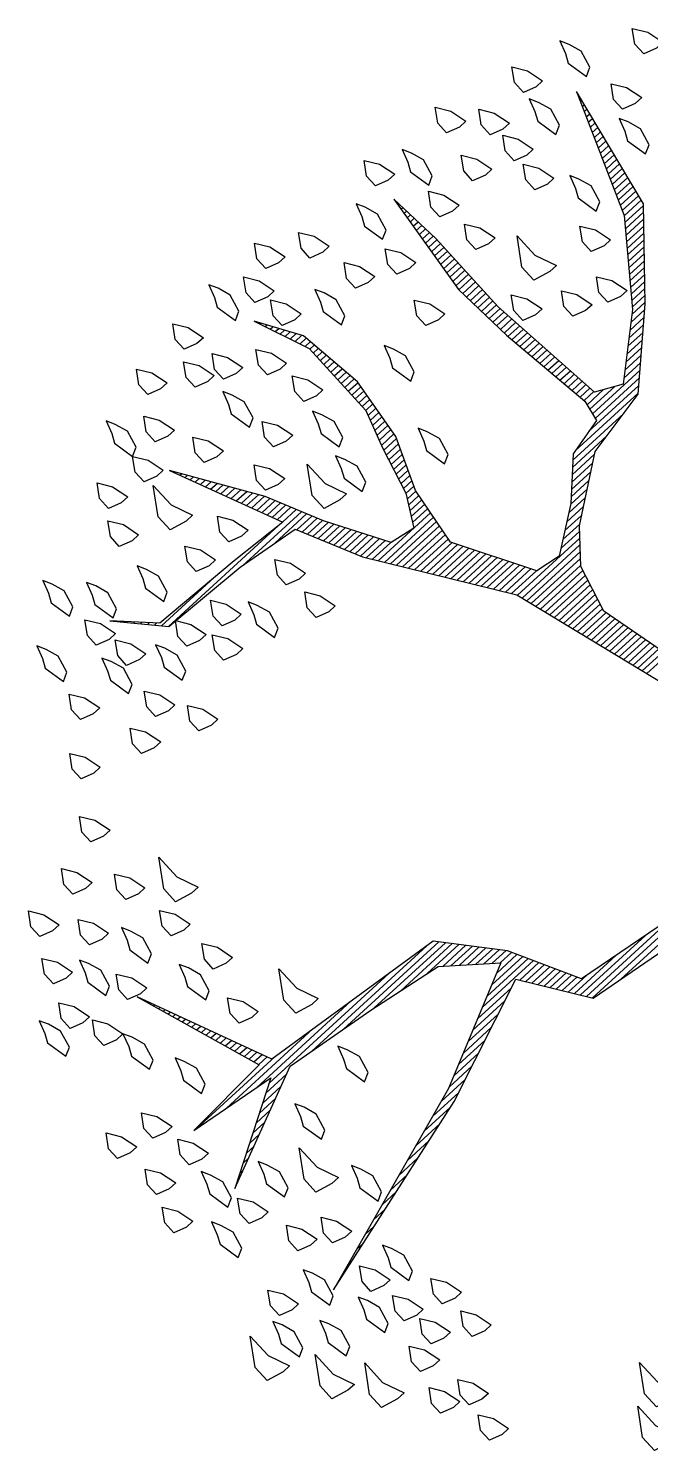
# Model space of a CAD drawing. Header units: metres. Extents: x 2 to 659295185, y -28 to 1124222152.
# Drawn here: x 655006.995 to 655008.298, y 1123152.188 to 1123155.167 of the extents above; entities that cross this region are included whole.
import ezdxf

# ---------------------------------------------------------------- set-up
doc = ezdxf.new("R2010")
doc.units = ezdxf.units.M
doc.header["$MEASUREMENT"] = 0
doc.layers.get('0').update_dxf_attribs({"linetype": 'CONTINUOUS'})
doc.layers.add('Arboles', color=3, linetype='CONTINUOUS')

# ---------------------------------------------------------------- blocks, each defined once
blk = doc.blocks.new('*X2402')
at = {"color": 0}
for p, q in [((17.5775, 17.92), (17.578, 17.92)), ((17.5814, 17.91), (17.584, 17.91)), ((17.5852, 17.9), (17.59, 17.9)), ((17.9321, 17.9), (17.9348, 17.9)), ((17.9333, 17.91), (17.9341, 17.91)), ((17.5891, 17.89), (17.596, 17.89)), ((17.5929, 17.88), (17.602, 17.88)), ((17.5967, 17.87), (17.608, 17.87)), ((17.9285, 17.87), (17.9371, 17.87)), ((17.9297, 17.88), (17.9364, 17.88)), ((17.9309, 17.89), (17.9356, 17.89)), ((17.6006, 17.86), (17.614, 17.86)), ((17.6044, 17.85), (17.62, 17.85)), ((17.9261, 17.85), (17.9387, 17.85)), ((17.9273, 17.86), (17.9379, 17.86)), ((17.2621, 17.82), (17.2622, 17.82)), ((17.6083, 17.84), (17.626, 17.84)), ((17.6121, 17.83), (17.6285, 17.83)), ((17.616, 17.82), (17.6298, 17.82)), ((17.9225, 17.82), (17.941, 17.82)), ((17.9237, 17.83), (17.9402, 17.83)), ((17.9249, 17.84), (17.9395, 17.84)), ((18.33, 17.82), (18.3316, 17.82)), ((17.2663, 17.81), (17.2685, 17.81)), ((17.2706, 17.8), (17.2748, 17.8)), ((17.2748, 17.79), (17.2811, 17.79)), ((17.6191, 17.81), (17.631, 17.81)), ((17.6191, 17.8), (17.6323, 17.8)), ((17.6191, 17.79), (17.6335, 17.79)), ((17.9189, 17.79), (17.9423, 17.79)), ((17.9201, 17.8), (17.9423, 17.8)), ((17.9213, 17.81), (17.9418, 17.81)), ((18.3182, 17.79), (18.3254, 17.79)), ((18.3221, 17.8), (18.3275, 17.8)), ((18.3261, 17.81), (18.3296, 17.81)), ((17.279, 17.78), (17.2874, 17.78)), ((17.2832, 17.77), (17.2937, 17.77)), ((17.2875, 17.76), (17.3001, 17.76)), ((17.6191, 17.78), (17.6348, 17.78)), ((17.6191, 17.77), (17.636, 17.77)), ((17.6191, 17.76), (17.6373, 17.76)), ((17.9153, 17.76), (17.9423, 17.76)), ((17.9165, 17.77), (17.9423, 17.77)), ((17.9177, 17.78), (17.9423, 17.78)), ((18.3064, 17.76), (18.3192, 17.76)), ((18.3104, 17.77), (18.3213, 17.77)), ((18.3143, 17.78), (18.3234, 17.78)), ((17.2917, 17.75), (17.3064, 17.75)), ((17.2959, 17.74), (17.3127, 17.74)), ((17.6191, 17.75), (17.6385, 17.75)), ((17.6191, 17.74), (17.6398, 17.74)), ((17.9129, 17.74), (17.9423, 17.74)), ((17.9141, 17.75), (17.9423, 17.75)), ((18.2986, 17.74), (18.3151, 17.74)), ((18.3025, 17.75), (18.3171, 17.75)), ((17.3002, 17.73), (17.319, 17.73)), ((17.3044, 17.72), (17.3253, 17.72)), ((17.3086, 17.71), (17.3316, 17.71)), ((17.6191, 17.73), (17.641, 17.73)), ((17.6191, 17.72), (17.6423, 17.72)), ((17.6191, 17.71), (17.6435, 17.71)), ((17.9093, 17.71), (17.9423, 17.71)), ((17.9105, 17.72), (17.9423, 17.72)), ((17.9117, 17.73), (17.9423, 17.73)), ((18.2868, 17.71), (18.3089, 17.71)), ((18.2907, 17.72), (18.3109, 17.72)), ((18.2946, 17.73), (18.313, 17.73)), ((16.9852, 17.68), (16.9856, 17.68)), ((17.3129, 17.7), (17.3379, 17.7)), ((17.3171, 17.69), (17.3443, 17.69)), ((17.3213, 17.68), (17.3506, 17.68)), ((17.6191, 17.7), (17.6445, 17.7)), ((17.6191, 17.69), (17.6431, 17.69)), ((17.6191, 17.68), (17.6418, 17.68)), ((17.9083, 17.7), (17.9423, 17.7)), ((17.909, 17.69), (17.9423, 17.69)), ((17.9097, 17.68), (17.9423, 17.68)), ((18.275, 17.68), (18.3027, 17.68)), ((18.2789, 17.69), (18.3047, 17.69)), ((18.2829, 17.7), (18.3068, 17.7)), ((16.9942, 17.67), (16.9956, 17.67)), ((17.0032, 17.66), (17.0056, 17.66)), ((17.0122, 17.65), (17.0156, 17.65)), ((17.3256, 17.67), (17.3569, 17.67)), ((17.3298, 17.66), (17.3632, 17.66)), ((17.334, 17.65), (17.368, 17.65)), ((17.619, 17.65), (17.6378, 17.65)), ((17.6191, 17.67), (17.6405, 17.67)), ((17.6191, 17.66), (17.6391, 17.66)), ((17.9103, 17.67), (17.9423, 17.67)), ((17.911, 17.66), (17.9423, 17.66)), ((17.9117, 17.65), (17.9423, 17.65)), ((18.2632, 17.65), (18.2965, 17.65)), ((18.2671, 17.66), (18.2985, 17.66)), ((18.2711, 17.67), (18.3006, 17.67)), ((17.0212, 17.64), (17.0256, 17.64)), ((17.0302, 17.63), (17.0356, 17.63)), ((17.3382, 17.64), (17.3727, 17.64)), ((17.3425, 17.63), (17.3773, 17.63)), ((17.6124, 17.63), (17.6351, 17.63)), ((17.6157, 17.64), (17.6365, 17.64)), ((17.9123, 17.64), (17.9423, 17.64)), ((17.913, 17.63), (17.9423, 17.63)), ((18.2554, 17.63), (18.2923, 17.63)), ((18.2593, 17.64), (18.2944, 17.64)), ((17.0392, 17.62), (17.0456, 17.62)), ((17.0482, 17.61), (17.1861, 17.61)), ((17.0572, 17.6), (17.3444, 17.6)), ((17.3467, 17.62), (17.3819, 17.62)), ((17.3509, 17.61), (17.3865, 17.61)), ((17.3552, 17.6), (17.3911, 17.6)), ((17.6024, 17.6), (17.6311, 17.6)), ((17.6057, 17.61), (17.6325, 17.61)), ((17.6091, 17.62), (17.6338, 17.62)), ((17.9137, 17.62), (17.9428, 17.62)), ((17.9143, 17.61), (17.9438, 17.61)), ((17.915, 17.6), (17.9448, 17.6)), ((18.2436, 17.6), (18.2861, 17.6)), ((18.2475, 17.61), (18.2882, 17.61)), ((18.2514, 17.62), (18.2903, 17.62)), ((17.2417, 17.59), (17.3957, 17.59)), ((17.3167, 17.58), (17.4003, 17.58)), ((17.3657, 17.57), (17.405, 17.57)), ((17.5926, 17.57), (17.6261, 17.57)), ((17.5957, 17.58), (17.6285, 17.58)), ((17.5991, 17.59), (17.6298, 17.59)), ((17.9157, 17.59), (17.9459, 17.59)), ((17.9163, 17.58), (17.9469, 17.58)), ((17.9172, 17.57), (17.9479, 17.57)), ((18.2241, 17.57), (18.2717, 17.57)), ((18.2317, 17.58), (18.2805, 17.58)), ((18.2394, 17.59), (18.284, 17.59)), ((17.3704, 17.56), (17.4096, 17.56)), ((17.3751, 17.55), (17.4142, 17.55)), ((17.3797, 17.54), (17.4197, 17.54)), ((17.5844, 17.54), (17.6136, 17.54)), ((17.5872, 17.55), (17.6178, 17.55)), ((17.5899, 17.56), (17.6219, 17.56)), ((17.9186, 17.56), (17.949, 17.56)), ((17.9199, 17.55), (17.95, 17.55)), ((17.9212, 17.54), (17.951, 17.54)), ((18.2011, 17.54), (18.2452, 17.54)), ((18.2088, 17.55), (18.254, 17.55)), ((18.2164, 17.56), (18.2628, 17.56)), ((17.3844, 17.53), (17.4254, 17.53)), ((17.3891, 17.52), (17.4311, 17.52)), ((17.579, 17.52), (17.6053, 17.52)), ((17.5817, 17.53), (17.6094, 17.53)), ((17.9225, 17.53), (17.9521, 17.53)), ((17.9238, 17.52), (17.9531, 17.52)), ((18.1858, 17.52), (18.2276, 17.52)), ((18.1935, 17.53), (18.2364, 17.53)), ((17.3937, 17.51), (17.4369, 17.51)), ((17.3984, 17.5), (17.4426, 17.5)), ((17.4031, 17.49), (17.4483, 17.49)), ((17.5708, 17.49), (17.5928, 17.49)), ((17.5735, 17.5), (17.5969, 17.5)), ((17.5762, 17.51), (17.6011, 17.51)), ((17.9251, 17.51), (17.9541, 17.51)), ((17.9264, 17.5), (17.9552, 17.5)), ((17.9277, 17.49), (17.9562, 17.49)), ((18.1629, 17.49), (18.2011, 17.49)), ((18.1706, 17.5), (18.2099, 17.5)), ((18.1782, 17.51), (18.2187, 17.51)), ((17.4077, 17.48), (17.454, 17.48)), ((17.4124, 17.47), (17.4597, 17.47)), ((17.4171, 17.46), (17.4654, 17.46)), ((17.5566, 17.46), (17.5834, 17.46)), ((17.5623, 17.47), (17.5849, 17.47)), ((17.568, 17.48), (17.5886, 17.48)), ((17.929, 17.48), (17.9572, 17.48)), ((17.9303, 17.47), (17.9583, 17.47)), ((17.9316, 17.46), (17.9593, 17.46)), ((18.14, 17.46), (18.1746, 17.46)), ((18.1476, 17.47), (18.1834, 17.47)), ((18.1553, 17.48), (18.1923, 17.48)), ((17.4217, 17.45), (17.4711, 17.45)), ((17.4276, 17.44), (17.4769, 17.44)), ((17.4343, 17.43), (17.4826, 17.43)), ((17.5394, 17.43), (17.5792, 17.43)), ((17.5452, 17.44), (17.5806, 17.44)), ((17.5509, 17.45), (17.582, 17.45)), ((17.9329, 17.45), (17.9604, 17.45)), ((17.9342, 17.44), (17.9614, 17.44)), ((17.9355, 17.43), (17.9624, 17.43)), ((18.1103, 17.43), (18.1467, 17.43)), ((18.1221, 17.44), (18.157, 17.44)), ((18.1323, 17.45), (18.1658, 17.45)), ((17.441, 17.42), (17.5777, 17.42)), ((17.4476, 17.41), (17.5763, 17.41)), ((17.9368, 17.42), (17.9635, 17.42)), ((17.9381, 17.41), (17.9645, 17.41)), ((18.0867, 17.41), (18.1253, 17.41)), ((18.0985, 17.42), (18.136, 17.42)), ((17.4543, 17.4), (17.5749, 17.4)), ((17.461, 17.39), (17.5734, 17.39)), ((17.4676, 17.38), (17.572, 17.38)), ((17.9394, 17.4), (17.9655, 17.4)), ((17.9407, 17.39), (17.9666, 17.39)), ((17.942, 17.38), (17.9676, 17.38)), ((18.0512, 17.38), (18.0931, 17.38)), ((18.063, 17.39), (18.1038, 17.39)), ((18.0748, 17.4), (18.1146, 17.4)), ((17.4743, 17.37), (17.5706, 17.37)), ((17.481, 17.36), (17.5692, 17.36)), ((17.4876, 17.35), (17.5695, 17.35)), ((17.9367, 17.35), (18.061, 17.35)), ((17.9387, 17.36), (18.004, 17.36)), ((17.9407, 17.37), (17.984, 17.37)), ((18.0276, 17.36), (18.0717, 17.36)), ((18.0394, 17.37), (18.0824, 17.37)), ((17.4943, 17.34), (17.5751, 17.34)), ((17.501, 17.33), (17.5807, 17.33)), ((17.5076, 17.32), (17.5862, 17.32)), ((17.8637, 17.32), (18.0288, 17.32)), ((17.9087, 17.33), (18.0396, 17.33)), ((17.9347, 17.34), (18.0503, 17.34)), ((17.5143, 17.31), (17.5918, 17.31)), ((17.521, 17.3), (17.5973, 17.3)), ((17.8387, 17.3), (17.9283, 17.3)), ((17.8487, 17.31), (17.9816, 17.31)), ((17.5276, 17.29), (17.6029, 17.29)), ((17.5343, 17.28), (17.6084, 17.28)), ((17.541, 17.27), (17.614, 17.27)), ((17.8087, 17.27), (17.859, 17.27)), ((17.8187, 17.28), (17.873, 17.28)), ((17.8287, 17.29), (17.887, 17.29)), ((17.5476, 17.26), (17.6195, 17.26)), ((17.5543, 17.25), (17.6251, 17.25)), ((17.561, 17.24), (17.6307, 17.24)), ((17.7741, 17.24), (17.817, 17.24)), ((17.7884, 17.25), (17.831, 17.25)), ((17.7987, 17.26), (17.845, 17.26)), ((17.5676, 17.23), (17.6362, 17.23)), ((17.5743, 17.22), (17.6418, 17.22)), ((17.7456, 17.22), (17.789, 17.22)), ((17.7599, 17.23), (17.803, 17.23)), ((17.581, 17.21), (17.6473, 17.21)), ((17.5876, 17.2), (17.6529, 17.2)), ((17.5939, 17.19), (17.7568, 17.19)), ((17.717, 17.2), (17.7653, 17.2)), ((17.7313, 17.21), (17.775, 17.21)), ((17.5968, 17.18), (17.7482, 17.18)), ((17.5998, 17.17), (17.7396, 17.17)), ((17.6027, 17.16), (17.731, 17.16)), ((17.6056, 17.15), (17.7225, 17.15)), ((17.6085, 17.14), (17.7189, 17.14)), ((17.6115, 17.13), (17.7161, 17.13)), ((16.5321, 17.11), (16.5325, 17.11)), ((17.6144, 17.12), (17.7134, 17.12)), ((17.6173, 17.11), (17.7107, 17.11)), ((16.5355, 17.1), (16.5367, 17.1)), ((16.5388, 17.09), (16.5409, 17.09)), ((16.5421, 17.08), (16.5451, 17.08)), ((17.6203, 17.1), (17.7079, 17.1)), ((17.6232, 17.09), (17.7052, 17.09)), ((17.6261, 17.08), (17.7025, 17.08)), ((16.5454, 17.07), (16.5493, 17.07)), ((16.5488, 17.06), (16.5535, 17.06)), ((16.5521, 17.05), (16.5577, 17.05)), ((17.629, 17.07), (17.6998, 17.07)), ((17.632, 17.06), (17.697, 17.06)), ((17.6349, 17.05), (17.6968, 17.05)), ((16.5554, 17.04), (16.5619, 17.04)), ((16.5588, 17.03), (16.566, 17.03)), ((16.5621, 17.02), (16.5702, 17.02)), ((17.6378, 17.04), (17.6992, 17.04)), ((17.6407, 17.03), (17.7015, 17.03)), ((17.6437, 17.02), (17.7039, 17.02)), ((16.5654, 17.01), (16.5744, 17.01)), ((16.5688, 17), (16.5786, 17)), ((17.6466, 17.01), (17.7062, 17.01)), ((17.6495, 17), (17.7086, 17)), ((16.5721, 16.99), (16.5828, 16.99)), ((16.5754, 16.98), (16.587, 16.98)), ((16.5788, 16.97), (16.5912, 16.97)), ((17.6524, 16.99), (17.7109, 16.99)), ((17.6554, 16.98), (17.7133, 16.98)), ((17.6583, 16.97), (17.7156, 16.97)), ((16.5821, 16.96), (16.5954, 16.96)), ((16.5854, 16.95), (16.5996, 16.95)), ((16.5888, 16.94), (16.6038, 16.94)), ((17.6612, 16.96), (17.718, 16.96)), ((17.6642, 16.95), (17.7204, 16.95)), ((17.6671, 16.94), (17.7227, 16.94)), ((16.5921, 16.93), (16.608, 16.93)), ((16.5954, 16.92), (16.6122, 16.92)), ((16.5988, 16.91), (16.6164, 16.91)), ((17.67, 16.93), (17.7251, 16.93)), ((17.6729, 16.92), (17.7274, 16.92)), ((17.6759, 16.91), (17.7298, 16.91)), ((16.6021, 16.9), (16.6206, 16.9)), ((16.6054, 16.89), (16.6248, 16.89)), ((16.6088, 16.88), (16.629, 16.88)), ((16.6121, 16.87), (16.6331, 16.87)), ((16.6154, 16.86), (16.6373, 16.86)), ((16.443, 16.85), (16.6488, 16.85)), ((16.513, 16.84), (16.7388, 16.84)), ((16.583, 16.83), (16.8288, 16.83)), ((16.5708, 16.8), (16.6189, 16.8)), ((16.5885, 16.81), (16.6422, 16.81)), ((16.6062, 16.82), (16.9188, 16.82)), ((16.7083, 16.81), (17.0088, 16.81)), ((16.7816, 16.8), (17.0309, 16.8)), ((16.5355, 16.78), (16.5722, 16.78)), ((16.5531, 16.79), (16.5956, 16.79)), ((16.8532, 16.79), (17.0394, 16.79)), ((16.9132, 16.78), (17.0478, 16.78)), ((16.4824, 16.75), (16.5022, 16.75)), ((16.5001, 16.76), (16.5256, 16.76)), ((16.5178, 16.77), (16.5489, 16.77)), ((16.9732, 16.77), (17.0563, 16.77)), ((17.0054, 16.76), (17.0647, 16.76)), ((17.0177, 16.75), (17.0732, 16.75)), ((16.4293, 16.72), (16.4322, 16.72)), ((16.447, 16.73), (16.4556, 16.73)), ((16.4647, 16.74), (16.4789, 16.74)), ((17.0299, 16.74), (17.0817, 16.74)), ((17.0421, 16.73), (17.0901, 16.73)), ((17.0543, 16.72), (17.0986, 16.72)), ((17.0665, 16.71), (17.1071, 16.71)), ((17.0788, 16.7), (17.1155, 16.7)), ((17.091, 16.69), (17.1213, 16.69)), ((17.0504, 16.67), (17.1313, 16.67)), ((17.0719, 16.68), (17.1263, 16.68)), ((16.9858, 16.64), (17.0741, 16.64)), ((17.0073, 16.65), (17.1413, 16.65)), ((17.0288, 16.66), (17.1363, 16.66)), ((17.0964, 16.64), (17.1463, 16.64)), ((16.9211, 16.61), (16.995, 16.61)), ((16.9427, 16.62), (17.0214, 16.62)), ((16.9642, 16.63), (17.0477, 16.63)), ((17.1031, 16.63), (17.1513, 16.63)), ((17.1097, 16.62), (17.1563, 16.62)), ((17.1164, 16.61), (17.1613, 16.61)), ((16.8781, 16.59), (16.9423, 16.59)), ((16.8996, 16.6), (16.9686, 16.6)), ((17.1231, 16.6), (17.1663, 16.6)), ((17.1297, 16.59), (17.1713, 16.59)), ((16.7953, 16.56), (16.8632, 16.56)), ((16.8265, 16.57), (16.8895, 16.57)), ((16.8565, 16.58), (16.9159, 16.58)), ((17.1364, 16.58), (17.1763, 16.58)), ((17.1431, 16.57), (17.1813, 16.57)), ((17.1497, 16.56), (17.1971, 16.56)), ((16.7015, 16.53), (16.7578, 16.53)), ((16.7328, 16.54), (16.7955, 16.54)), ((16.764, 16.55), (16.8332, 16.55)), ((17.1564, 16.55), (17.2651, 16.55)), ((17.163, 16.54), (17.3331, 16.54)), ((17.1697, 16.53), (17.401, 16.53)), ((16.6078, 16.5), (16.6447, 16.5)), ((16.639, 16.51), (16.6824, 16.51)), ((16.6703, 16.52), (16.7201, 16.52)), ((17.1764, 16.52), (17.469, 16.52)), ((17.2412, 16.51), (17.7938, 16.51)), ((16.5453, 16.48), (16.5693, 16.48)), ((16.5765, 16.49), (16.607, 16.49)), ((16.4515, 16.45), (16.4563, 16.45)), ((16.4828, 16.46), (16.494, 16.46)), ((16.514, 16.47), (16.5317, 16.47))]:
    blk.add_line(p, q, dxfattribs=at)
blk = doc.blocks.new('ARBUSTO6')
at = {"layer": 'Arboles'}
for points in [[(-0.2769, 1.4579), (-0.3024, 1.4664), (-0.3024, 1.492), (-0.2854, 1.5175), (-0.2684, 1.492), (-0.2599, 1.4579)], [(-0.1919, 1.5005), (-0.2004, 1.4834), (-0.1919, 1.4409), (-0.1748, 1.4494), (-0.1663, 1.4834), (-0.1748, 1.509), (-0.1833, 1.526)], [(-0.0558, 1.4664), (-0.0813, 1.4749), (-0.0813, 1.5005), (-0.0643, 1.526), (-0.0473, 1.5005), (-0.0388, 1.4664)], [(-0.3874, 1.4409), (-0.413, 1.4494), (-0.413, 1.4749), (-0.3959, 1.5005), (-0.3789, 1.4749), (-0.3704, 1.4409)], [(-0.1153, 1.4324), (-0.1408, 1.4409), (-0.1408, 1.4664), (-0.1238, 1.492), (-0.1068, 1.4664), (-0.0983, 1.4324)], [(0.0207, 1.4239), (-0.0048, 1.4324), (-0.0048, 1.4579), (0.0122, 1.4834), (0.0293, 1.4579), (0.0378, 1.4239)], [(0.2078, 1.4409), (0.1823, 1.4494), (0.1823, 1.4749), (0.1993, 1.5005), (0.2163, 1.4749), (0.2248, 1.4409)], [(0.3779, 1.4239), (0.3524, 1.4324), (0.3524, 1.4579), (0.3694, 1.4834), (0.3864, 1.4579), (0.3949, 1.4239)], [(-0.515, 1.4409), (-0.5235, 1.4239), (-0.515, 1.3814), (-0.498, 1.3899), (-0.4895, 1.4239), (-0.498, 1.4494), (-0.5065, 1.4664)], [(0.2589, 1.4409), (0.2504, 1.4239), (0.2589, 1.3814), (0.2759, 1.3899), (0.2844, 1.4239), (0.2759, 1.4494), (0.2674, 1.4664)], [(-0.3109, 1.3899), (-0.3364, 1.3984), (-0.3364, 1.4239), (-0.3194, 1.4494), (-0.3024, 1.4239), (-0.2939, 1.3899)], [(0.1228, 1.4239), (0.1143, 1.4069), (0.1228, 1.3644), (0.1398, 1.3729), (0.1483, 1.4069), (0.1398, 1.4324), (0.1313, 1.4494)], [(0.5395, 1.3814), (0.514, 1.3899), (0.514, 1.4154), (0.531, 1.4409), (0.548, 1.4154), (0.5565, 1.3814)], [(-0.4385, 1.3644), (-0.464, 1.3729), (-0.464, 1.3984), (-0.447, 1.4239), (-0.43, 1.3984), (-0.4215, 1.3644)], [(-0.2599, 1.3644), (-0.2854, 1.3729), (-0.2854, 1.3984), (-0.2684, 1.4239), (-0.2514, 1.3984), (-0.2429, 1.3644)], [(-0.1068, 1.3644), (-0.1323, 1.3729), (-0.1323, 1.3984), (-0.1153, 1.4239), (-0.0983, 1.3984), (-0.0898, 1.3644)], [(0.4374, 1.3644), (0.4119, 1.3729), (0.4119, 1.3984), (0.4289, 1.4239), (0.4459, 1.3984), (0.4544, 1.3644)], [(0.6245, 1.3899), (0.616, 1.3729), (0.6245, 1.3304), (0.6415, 1.3389), (0.65, 1.3729), (0.6415, 1.3984), (0.633, 1.4154)], [(-0.5915, 1.3304), (-0.617, 1.3389), (-0.617, 1.3644), (-0.6, 1.3899), (-0.583, 1.3644), (-0.5745, 1.3304)], [(-0.5065, 1.3219), (-0.532, 1.3304), (-0.532, 1.3559), (-0.515, 1.3814), (-0.498, 1.3559), (-0.4895, 1.3219)], [(-0.1919, 1.3134), (-0.2174, 1.3219), (-0.2174, 1.3474), (-0.2004, 1.3729), (-0.1833, 1.3474), (-0.1748, 1.3134)], [(-0.0473, 1.3559), (-0.0558, 1.3389), (-0.0473, 1.2964), (-0.0303, 1.3049), (-0.0218, 1.3389), (-0.0303, 1.3644), (-0.0388, 1.3814)], [(0.0463, 1.3219), (0.0207, 1.3304), (0.0207, 1.3559), (0.0378, 1.3814), (0.0548, 1.3559), (0.0633, 1.3219)], [(0.2589, 1.3134), (0.2333, 1.3219), (0.2333, 1.3474), (0.2504, 1.3729), (0.2674, 1.3474), (0.2759, 1.3134)], [(0.3524, 1.3219), (0.3269, 1.3304), (0.3269, 1.3559), (0.3439, 1.3814), (0.3609, 1.3559), (0.3694, 1.3219)], [(0.5055, 1.3474), (0.497, 1.3304), (0.5055, 1.2879), (0.5225, 1.2964), (0.531, 1.3304), (0.5225, 1.3559), (0.514, 1.3729)], [(-0.3109, 1.3304), (-0.3194, 1.3134), (-0.3109, 1.2708), (-0.2939, 1.2793), (-0.2854, 1.3134), (-0.2939, 1.3389), (-0.3024, 1.3559)], [(0.1228, 1.2879), (0.0973, 1.2964), (0.0973, 1.3219), (0.1143, 1.3474), (0.1313, 1.3219), (0.1398, 1.2879)], [(0.4374, 1.2964), (0.4119, 1.3049), (0.4119, 1.3304), (0.4289, 1.3559), (0.4459, 1.3304), (0.4544, 1.2964)], [(-0.8126, 1.2964), (-0.8211, 1.2793), (-0.8126, 1.2368), (-0.7956, 1.2453), (-0.7871, 1.2793), (-0.7956, 1.3049), (-0.8041, 1.3219)], [(-0.6256, 1.2623), (-0.6511, 1.2708), (-0.6511, 1.2964), (-0.6341, 1.3219), (-0.617, 1.2964), (-0.6085, 1.2623)], [(-0.3959, 1.2708), (-0.4215, 1.2793), (-0.4215, 1.3049), (-0.4044, 1.3304), (-0.3874, 1.3049), (-0.3789, 1.2708)], [(0.7606, 1.2793), (0.7351, 1.2879), (0.7351, 1.3134), (0.7521, 1.3389), (0.7691, 1.3134), (0.7776, 1.2793)], [(-0.5235, 1.2198), (-0.5575, 1.2283), (-0.5575, 1.2623), (-0.5235, 1.3134), (-0.5235, 1.2623), (-0.5065, 1.2198)], [(-0.7531, 1.2368), (-0.7616, 1.2198), (-0.7531, 1.1773), (-0.7361, 1.1858), (-0.7276, 1.2198), (-0.7361, 1.2453), (-0.7446, 1.2623)], [(-0.2769, 1.2028), (-0.3024, 1.2113), (-0.3024, 1.2368), (-0.2854, 1.2623), (-0.2684, 1.2368), (-0.2599, 1.2028)], [(-0.1748, 1.2283), (-0.2004, 1.2368), (-0.2004, 1.2623), (-0.1833, 1.2879), (-0.1663, 1.2623), (-0.1578, 1.2283)], [(0.2674, 1.2198), (0.2418, 1.2283), (0.2418, 1.2538), (0.2589, 1.2793), (0.2759, 1.2538), (0.2844, 1.2198)], [(0.4289, 1.2283), (0.4034, 1.2368), (0.4034, 1.2623), (0.4204, 1.2879), (0.4374, 1.2623), (0.4459, 1.2283)], [(0.6585, 1.2283), (0.633, 1.2368), (0.633, 1.2623), (0.65, 1.2879), (0.667, 1.2623), (0.6755, 1.2283)], [(-0.9062, 1.2113), (-0.9147, 1.1943), (-0.9062, 1.1518), (-0.8892, 1.1603), (-0.8807, 1.1943), (-0.8892, 1.2198), (-0.8977, 1.2368)], [(0.0973, 1.1773), (0.0718, 1.1858), (0.0718, 1.2113), (0.0888, 1.2368), (0.1058, 1.2113), (0.1143, 1.1773)], [(-0.7871, 1.1518), (-0.8126, 1.1603), (-0.8126, 1.1858), (-0.7956, 1.2113), (-0.7786, 1.1858), (-0.7701, 1.1518)], [(-0.6596, 1.1943), (-0.6681, 1.1773), (-0.6596, 1.1348), (-0.6426, 1.1433), (-0.6341, 1.1773), (-0.6426, 1.2028), (-0.6511, 1.2198)], [(-0.3449, 1.1518), (-0.3704, 1.1603), (-0.3704, 1.1858), (-0.3534, 1.2113), (-0.3364, 1.1858), (-0.3279, 1.1518)], [(-0.2089, 1.1858), (-0.2174, 1.1688), (-0.2089, 1.1263), (-0.1919, 1.1348), (-0.1833, 1.1688), (-0.1919, 1.1943), (-0.2004, 1.2113)], [(-0.0218, 1.1858), (-0.0303, 1.1688), (-0.0218, 1.1263), (-0.0048, 1.1348), (0.0037, 1.1688), (-0.0048, 1.1943), (-0.0133, 1.2113)], [(0.463, 1.1858), (0.4544, 1.1688), (0.463, 1.1263), (0.48, 1.1348), (0.4885, 1.1688), (0.48, 1.1943), (0.4715, 1.2113)], [(0.6075, 1.2028), (0.599, 1.1858), (0.6075, 1.1433), (0.6245, 1.1518), (0.633, 1.1858), (0.6245, 1.2113), (0.616, 1.2283)], [(-0.549, 1.1263), (-0.5745, 1.1348), (-0.5745, 1.1603), (-0.5575, 1.1858), (-0.5405, 1.1603), (-0.532, 1.1263)], [(-0.464, 1.1263), (-0.4895, 1.1348), (-0.4895, 1.1603), (-0.4725, 1.1858), (-0.4555, 1.1603), (-0.447, 1.1263)], [(0.3184, 1.1008), (0.2844, 1.1093), (0.2844, 1.1433), (0.3184, 1.1943), (0.3184, 1.1433), (0.3354, 1.1008)], [(-0.9062, 1.0667), (-0.9317, 1.0753), (-0.9317, 1.1008), (-0.9147, 1.1263), (-0.8977, 1.1008), (-0.8892, 1.0667)], [(-0.8296, 1.1093), (-0.8381, 1.0923), (-0.8296, 1.0497), (-0.8126, 1.0582), (-0.8041, 1.0923), (-0.8126, 1.1178), (-0.8211, 1.1348)], [(-0.7701, 1.0838), (-0.7956, 1.0923), (-0.7956, 1.1178), (-0.7786, 1.1433), (-0.7616, 1.1178), (-0.7531, 1.0838)], [(-0.2769, 1.0497), (-0.3109, 1.0582), (-0.3109, 1.0923), (-0.2769, 1.1433), (-0.2769, 1.0923), (-0.2599, 1.0497)], [(0.4289, 1.0667), (0.4034, 1.0753), (0.4034, 1.1008), (0.4204, 1.1263), (0.4374, 1.1008), (0.4459, 1.0667)], [(-0.2344, 1.0923), (-0.2429, 1.0753), (-0.2344, 1.0327), (-0.2174, 1.0412), (-0.2089, 1.0753), (-0.2174, 1.1008), (-0.2259, 1.1178)], [(0.2418, 1.0582), (0.2163, 1.0667), (0.2163, 1.0923), (0.2333, 1.1178), (0.2504, 1.0923), (0.2589, 1.0582)], [(-0.7361, 1.0582), (-0.7446, 1.0412), (-0.7361, 0.9987), (-0.7191, 1.0072), (-0.7106, 1.0412), (-0.7191, 1.0667), (-0.7276, 1.0838)], [(-0.6596, 1.0327), (-0.6851, 1.0412), (-0.6851, 1.0667), (-0.6681, 1.0923), (-0.6511, 1.0667), (-0.6426, 1.0327)], [(-0.583, 1.0157), (-0.6085, 1.0242), (-0.6085, 1.0497), (-0.5915, 1.0753), (-0.5745, 1.0497), (-0.566, 1.0157)], [(-0.4385, 0.9902), (-0.464, 0.9987), (-0.464, 1.0242), (-0.447, 1.0497), (-0.43, 1.0242), (-0.4215, 0.9902)], [(-0.0813, 1.0242), (-0.0898, 1.0072), (-0.0813, 0.9647), (-0.0643, 0.9732), (-0.0558, 1.0072), (-0.0643, 1.0327), (-0.0728, 1.0497)], [(0.3184, 0.9987), (0.2929, 1.0072), (0.2929, 1.0327), (0.3099, 1.0582), (0.3269, 1.0327), (0.3354, 0.9987)], [(-0.9827, 0.9817), (-1.0082, 0.9902), (-1.0082, 1.0157), (-0.9912, 1.0412), (-0.9742, 1.0157), (-0.9657, 0.9817)], [(-0.7956, 0.9732), (-0.8211, 0.9817), (-0.8211, 1.0072), (-0.8041, 1.0327), (-0.7871, 1.0072), (-0.7786, 0.9732)], [(-0.6256, 0.9647), (-0.6511, 0.9732), (-0.6511, 0.9987), (-0.6341, 1.0242), (-0.617, 0.9987), (-0.6085, 0.9647)], [(-0.549, 0.9987), (-0.5575, 0.9817), (-0.549, 0.9392), (-0.532, 0.9477), (-0.5235, 0.9817), (-0.532, 1.0072), (-0.5405, 1.0242)], [(0.3864, 0.9732), (0.3609, 0.9817), (0.3609, 1.0072), (0.3779, 1.0327), (0.3949, 1.0072), (0.4034, 0.9732)], [(-0.8637, 0.9392), (-0.8892, 0.9477), (-0.8892, 0.9732), (-0.8722, 0.9987), (-0.8552, 0.9732), (-0.8467, 0.9392)], [(-0.4385, 0.9052), (-0.464, 0.9137), (-0.464, 0.9392), (-0.447, 0.9647), (-0.43, 0.9392), (-0.4215, 0.9052)], [(-1.0507, 0.8797), (-1.0763, 0.8882), (-1.0763, 0.9137), (-1.0593, 0.9392), (-1.0422, 0.9137), (-1.0337, 0.8797)], [(-0.7531, 0.8967), (-0.7786, 0.9052), (-0.7786, 0.9307), (-0.7616, 0.9562), (-0.7446, 0.9307), (-0.7361, 0.8967)], [(-1.1443, 0.8286), (-1.1698, 0.8371), (-1.1698, 0.8626), (-1.1528, 0.8882), (-1.1358, 0.8626), (-1.1273, 0.8286)], [(-1.2463, 0.8116), (-1.2718, 0.8201), (-1.2718, 0.8456), (-1.2548, 0.8712), (-1.2378, 0.8456), (-1.2293, 0.8116)], [(-1.0763, 0.7521), (-1.1018, 0.7606), (-1.1018, 0.7861), (-1.0848, 0.8116), (-1.0678, 0.7861), (-1.0593, 0.7521)], [(-1.2889, 0.7266), (-1.3144, 0.7351), (-1.3144, 0.7606), (-1.2974, 0.7861), (-1.2804, 0.7606), (-1.2718, 0.7266)], [(-1.1868, 0.7351), (-1.2123, 0.7436), (-1.2123, 0.7691), (-1.1953, 0.7946), (-1.1783, 0.7691), (-1.1698, 0.7351)], [(-0.9997, 0.6841), (-1.0337, 0.6926), (-1.0337, 0.7266), (-0.9997, 0.7776), (-0.9997, 0.7266), (-0.9827, 0.6841)], [(-1.2548, 0.7096), (-1.2633, 0.6926), (-1.2548, 0.65), (-1.2378, 0.6586), (-1.2293, 0.6926), (-1.2378, 0.7181), (-1.2463, 0.7351)], [(-1.1528, 0.7011), (-1.1613, 0.6841), (-1.1528, 0.6415), (-1.1358, 0.65), (-1.1273, 0.6841), (-1.1358, 0.7096), (-1.1443, 0.7266)], [(-1.3909, 0.6756), (-1.3994, 0.6586), (-1.3909, 0.616), (-1.3739, 0.6245), (-1.3654, 0.6586), (-1.3739, 0.6841), (-1.3824, 0.7011)], [(-1.3229, 0.6415), (-1.3484, 0.65), (-1.3484, 0.6756), (-1.3314, 0.7011), (-1.3144, 0.6756), (-1.3059, 0.6415)], [(-1.0593, 0.6415), (-1.0848, 0.65), (-1.0848, 0.6756), (-1.0678, 0.7011), (-1.0507, 0.6756), (-1.0422, 0.6415)], [(-1.2038, 0.6075), (-1.2293, 0.616), (-1.2293, 0.6415), (-1.2123, 0.6671), (-1.1953, 0.6415), (-1.1868, 0.6075)], [(-1.2974, 0.5735), (-1.3229, 0.582), (-1.3229, 0.6075), (-1.3059, 0.633), (-1.2889, 0.6075), (-1.2804, 0.5735)], [(-1.1188, 0.5735), (-1.1273, 0.5565), (-1.1188, 0.514), (-1.1018, 0.5225), (-1.0933, 0.5565), (-1.1018, 0.582), (-1.1103, 0.599)], [(-1.0422, 0.5395), (-1.0678, 0.548), (-1.0678, 0.5735), (-1.0507, 0.599), (-1.0337, 0.5735), (-1.0252, 0.5395)], [(-1.2889, 0.548), (-1.2974, 0.531), (-1.2889, 0.4885), (-1.2718, 0.497), (-1.2633, 0.531), (-1.2718, 0.5565), (-1.2804, 0.5735)], [(-1.2463, 0.4459), (-1.2548, 0.4289), (-1.2463, 0.3864), (-1.2293, 0.3949), (-1.2208, 0.4289), (-1.2293, 0.4545), (-1.2378, 0.4715)], [(-1.0763, 0.4289), (-1.1018, 0.4374), (-1.1018, 0.463), (-1.0848, 0.4885), (-1.0678, 0.463), (-1.0593, 0.4289)], [(-1.4249, 0.3949), (-1.4504, 0.4034), (-1.4504, 0.4289), (-1.4334, 0.4545), (-1.4164, 0.4289), (-1.4079, 0.3949)], [(-0.9742, 0.3694), (-1.0082, 0.3779), (-1.0082, 0.4119), (-0.9742, 0.463), (-0.9742, 0.4119), (-0.9572, 0.3694)], [(-1.3484, 0.3779), (-1.3739, 0.3864), (-1.3739, 0.4119), (-1.3569, 0.4374), (-1.3399, 0.4119), (-1.3314, 0.3779)], [(-1.4164, 0.2929), (-1.4419, 0.3014), (-1.4419, 0.3269), (-1.4249, 0.3524), (-1.4079, 0.3269), (-1.3994, 0.2929)], [(-1.3314, 0.2929), (-1.3569, 0.3014), (-1.3569, 0.3269), (-1.3399, 0.3524), (-1.3229, 0.3269), (-1.3144, 0.2929)], [(-1.4419, 0.2163), (-1.4674, 0.2248), (-1.4674, 0.2504), (-1.4504, 0.2759), (-1.4334, 0.2504), (-1.4249, 0.2163)], [(-1.3569, 0.2504), (-1.3654, 0.2333), (-1.3569, 0.1908), (-1.3399, 0.1993), (-1.3314, 0.2333), (-1.3399, 0.2589), (-1.3484, 0.2759)], [(-0.9997, 0.2504), (-1.0082, 0.2333), (-0.9997, 0.1908), (-0.9827, 0.1993), (-0.9742, 0.2333), (-0.9827, 0.2589), (-0.9912, 0.2759)], [(-1.1358, 0.2248), (-1.1443, 0.2078), (-1.1358, 0.1653), (-1.1188, 0.1738), (-1.1103, 0.2078), (-1.1188, 0.2333), (-1.1273, 0.2504)], [(-1.2633, 0.1908), (-1.2718, 0.1738), (-1.2633, 0.1313), (-1.2463, 0.1398), (-1.2378, 0.1738), (-1.2463, 0.1993), (-1.2548, 0.2163)], [(-1.4079, 0.1653), (-1.4164, 0.1483), (-1.4079, 0.1058), (-1.3909, 0.1143), (-1.3824, 0.1483), (-1.3909, 0.1738), (-1.3994, 0.1908)], [(-1.3229, 0.1313), (-1.3484, 0.1398), (-1.3484, 0.1653), (-1.3314, 0.1908), (-1.3144, 0.1653), (-1.3059, 0.1313)], [(-1.1783, 0.0888), (-1.2123, 0.0973), (-1.2123, 0.1313), (-1.1783, 0.1823), (-1.1783, 0.1313), (-1.1613, 0.0888)], [(-1.2889, 0.0292), (-1.3144, 0.0378), (-1.3144, 0.0633), (-1.2974, 0.0888), (-1.2804, 0.0633), (-1.2718, 0.0292)], [(-1.1358, 0.0633), (-1.1443, 0.0463), (-1.1358, 0.0037), (-1.1188, 0.0122), (-1.1103, 0.0463), (-1.1188, 0.0718), (-1.1273, 0.0888)], [(-1.2293, -0.0048), (-1.2548, 0.0037), (-1.2548, 0.0292), (-1.2378, 0.0548), (-1.2208, 0.0292), (-1.2123, -0.0048)], [(-1.3994, -0.0388), (-1.4249, -0.0303), (-1.4249, -0.0048), (-1.4079, 0.0207), (-1.3909, -0.0048), (-1.3824, -0.0388)], [(-1.3399, -0.0218), (-1.3484, -0.0388), (-1.3399, -0.0813), (-1.3229, -0.0728), (-1.3144, -0.0388), (-1.3229, -0.0133), (-1.3314, 0.0037)], [(-1.493, -0.1153), (-1.527, -0.1068), (-1.527, -0.0728), (-1.493, -0.0218), (-1.493, -0.0728), (-1.4759, -0.1153)], [(-1.4504, -0.0558), (-1.4589, -0.0728), (-1.4504, -0.1153), (-1.4334, -0.1068), (-1.4249, -0.0728), (-1.4334, -0.0473), (-1.4419, -0.0303)], [(-1.2378, -0.1238), (-1.2633, -0.1153), (-1.2633, -0.0898), (-1.2463, -0.0643), (-1.2293, -0.0898), (-1.2208, -0.1238)], [(-1.1953, -0.0898), (-1.2038, -0.1068), (-1.1953, -0.1493), (-1.1783, -0.1408), (-1.1698, -0.1068), (-1.1783, -0.0813), (-1.1868, -0.0643)], [(-1.3824, -0.1153), (-1.3909, -0.1323), (-1.3824, -0.1748), (-1.3654, -0.1663), (-1.3569, -0.1323), (-1.3654, -0.1068), (-1.3739, -0.0898)], [(-1.2974, -0.1323), (-1.3059, -0.1493), (-1.2974, -0.1919), (-1.2804, -0.1834), (-1.2718, -0.1493), (-1.2804, -0.1238), (-1.2889, -0.1068)], [(-1.4249, -0.2259), (-1.4589, -0.2174), (-1.4589, -0.1834), (-1.4249, -0.1323), (-1.4249, -0.1834), (-1.4079, -0.2259)], [(-1.2293, -0.2089), (-1.2548, -0.2004), (-1.2548, -0.1748), (-1.2378, -0.1493), (-1.2208, -0.1748), (-1.2123, -0.2089)], [(-1.1528, -0.2344), (-1.1783, -0.2259), (-1.1783, -0.2004), (-1.1613, -0.1748), (-1.1443, -0.2004), (-1.1358, -0.2344)], [(-1.3654, -0.3024), (-1.3994, -0.2939), (-1.3994, -0.2599), (-1.3654, -0.2089), (-1.3654, -0.2599), (-1.3484, -0.3024)], [(-1.2208, -0.2769), (-1.2463, -0.2684), (-1.2463, -0.2429), (-1.2293, -0.2174), (-1.2123, -0.2429), (-1.2038, -0.2769)], [(-1.2718, -0.3024), (-1.2974, -0.2939), (-1.2974, -0.2684), (-1.2804, -0.2429), (-1.2633, -0.2684), (-1.2548, -0.3024)], [(-1.1528, -0.3194), (-1.1783, -0.3109), (-1.1783, -0.2854), (-1.1613, -0.2599), (-1.1443, -0.2854), (-1.1358, -0.3194)], [(-1.2974, -0.3875), (-1.3229, -0.3789), (-1.3229, -0.3534), (-1.3059, -0.3279), (-1.2889, -0.3534), (-1.2804, -0.3875)], [(-1.2463, -0.413), (-1.2718, -0.4045), (-1.2718, -0.3789), (-1.2548, -0.3534), (-1.2378, -0.3789), (-1.2293, -0.413)], [(-1.2633, -0.4895), (-1.2889, -0.481), (-1.2889, -0.4555), (-1.2718, -0.43), (-1.2548, -0.4555), (-1.2463, -0.4895)], [(-0.9742, -0.6596), (-1.0082, -0.6511), (-1.0082, -0.6171), (-0.9742, -0.566), (-0.9742, -0.6171), (-0.9572, -0.6596)], [(-1.0337, -0.7191), (-1.0678, -0.7106), (-1.0678, -0.6766), (-1.0337, -0.6256), (-1.0337, -0.6766), (-1.0167, -0.7191)]]:
    blk.add_lwpolyline(points, close=True, dxfattribs=at)
at = {"layer": 'Arboles', "color": 7}
for points in [[(-0.2684, 0.0122), (-0.5575, 0.0548), (-0.6256, 0.1908), (-0.7191, 0.3014), (-1.1018, 0.3439), (-1.2123, 0.6075), (-1.1273, 0.3524), (-1.3059, 0.3439), (-1.1273, 0.3184), (-1.3229, 0.2078), (-1.0848, 0.3099), (-0.8977, 0.2844), (-0.7446, 0.2589), (-0.6511, 0.1823), (-0.8892, 0.0718), (-1.3144, -0.0643), (-0.8977, 0.0463), (-0.6511, 0.1398), (-0.566, 0.0122), (-0.2684, -0.0303)], [(-0.0133, 0.4034), (-0.0473, 0.548), (-0.0218, 0.6415), (0.0293, 0.7011), (0.1483, 0.7861), (0.2844, 0.8116), (0.4119, 0.9307), (0.5395, 1.0753), (0.5905, 1.3219), (0.497, 1.0838), (0.3864, 0.9392), (0.2759, 0.8456), (0.2248, 0.8712), (0.1993, 1.1178), (0.1993, 1.2964), (0.1908, 1.4069), (0.1653, 1.1943), (0.1738, 1.0667), (0.1993, 0.8712), (0.1908, 0.8286), (0.1143, 0.8116), (0.0463, 0.7436), (-0.0388, 0.6841), (-0.0898, 0.6926), (-0.1748, 0.8456), (-0.1578, 0.9647), (-0.1153, 1.0667), (-0.0983, 1.1943), (-0.1153, 1.3304), (-0.1663, 1.4154), (-0.1238, 1.3049), (-0.1238, 1.1433), (-0.1493, 1.0667), (-0.1748, 0.9732), (-0.2089, 0.9137), (-0.2599, 0.9222), (-0.3279, 1.0412), (-0.3789, 1.1518), (-0.481, 1.3134), (-0.3874, 1.0923), (-0.5065, 1.1008), (-0.6936, 1.1093), (-0.7616, 1.1773), (-0.6851, 1.0923), (-0.5065, 1.0838), (-0.3789, 1.0667), (-0.3194, 0.9392), (-0.1493, 0.6841), (-0.0473, 0.3354)]]:
    blk.add_lwpolyline(points, dxfattribs=at)
at = {"layer": 'Arboles'}
blk.add_blockref('*X2402', (-17.7429, -16.5069), dxfattribs=at)

msp = doc.modelspace()

# ---------------------------------------------------------------- block references
at = {"layer": 'Arboles', "xscale": 1.086989629170239, "yscale": 1.086989629170239, "zscale": 1.086989629170239, "rotation": 42.49660342024684}
msp.add_blockref('ARBUSTO6', (655008.6404, 1123153.5416), dxfattribs=at)

doc.saveas('drawing.dxf')
